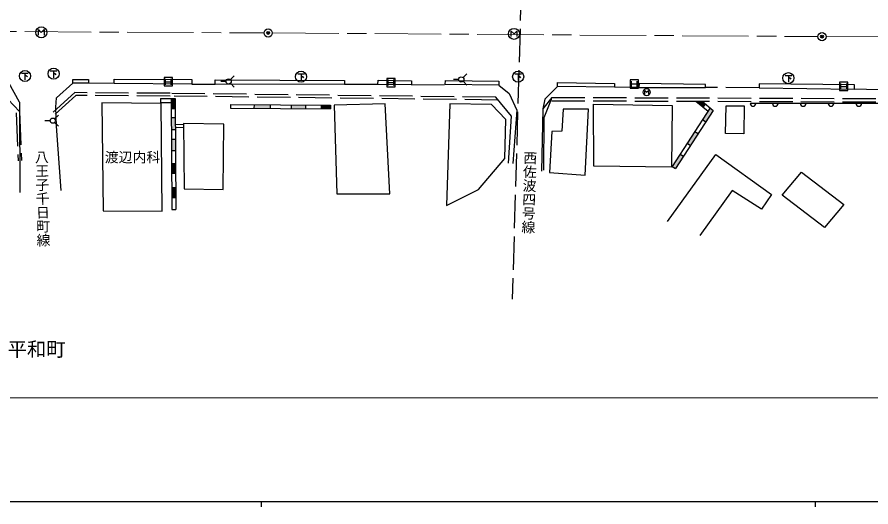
# Model space of a CAD drawing. Units: millimetres, scale not verified. Extents: x 40000 to 680000, y 20000 to 380000.
# Drawn here: x 123924 to 278078, y 204000 to 292386 of the extents above; entities that cross this region are included whole.
import ezdxf
from ezdxf.enums import TextEntityAlignment as Align

# ---------------------------------------------------------------- set-up
doc = ezdxf.new("R2010")
doc.units = ezdxf.units.MM
doc.header["$LTSCALE"] = 1000
doc.header["$PDMODE"] = 32
doc.header["$PDSIZE"] = 500
doc.linetypes.add('CHAIN', pattern=[18.5, 12, -1.5, 3.5, -1.5])
doc.linetypes.add('DASHED', pattern=[7.5, 6, -1.5])
for name, color, linetype, lineweight in [('M-BGD', 7, 'Continuous', 25), ('M-BGD-EXST', 7, 'Continuous', 25), ('M-BMK', 2, 'CHAIN', 13), ('M-BMK-SRVR', 3, 'Continuous', 25), ('M-STR-HTXT', 7, 'Continuous', 13), ('M-TTL-BAND', 7, 'Continuous', 25)]:
    doc.layers.add(name, color=color, linetype=linetype, lineweight=lineweight)
doc.layers.add('M-BMK-HTXT', color=7, linetype='Continuous')
doc.layers.add('M-OTRS', color=6, linetype='Continuous')
doc.styles.add('@ＭＳ ゴシック', font='')
doc.styles.add('ＭＳ ゴシック', font='')
doc.styles.get('@ＭＳ ゴシック').set_extended_font_data('@MS Gothic')
doc.styles.get('ＭＳ ゴシック').set_extended_font_data('MS Gothic')

msp = doc.modelspace()

# ---------------------------------------------------------------- hatches: boundary and pattern name
at = {"layer": 'M-BGD'}
for points in [[(152449, 275870), (152438, 277688), (151738, 277688), (151742, 276988), (151749, 275866)], [(169641, 275880), (169645, 276580), (166699, 276600), (166694, 275900)], [(176008, 275839), (176013, 276539), (173420, 276556), (173415, 275856)], [(180484, 275809), (180489, 276509), (178841, 276520), (178837, 275820)], [(248239, 276659), (247583, 277199), (246477, 277203), (247794, 276118)], [(249597, 275540), (249053, 275988), (248669, 275398), (247684, 273882), (248271, 273501)], [(152471, 272091), (152469, 272490), (152465, 273030), (152458, 274250), (151758, 274246), (151771, 272086)], [(246883, 271367), (246296, 271748), (244908, 269614), (245495, 269233)], [(152493, 268310), (152481, 270335), (151781, 270331), (151793, 268306)], [(244212, 267260), (243625, 267642), (242201, 265451), (242788, 265070)], [(152517, 264193), (152507, 265948), (151807, 265944), (151817, 264189)], [(152543, 259807), (152532, 261628), (151832, 261624), (151843, 259802)]]:
    msp.add_hatch(color=256, dxfattribs=at).paths.add_polyline_path(points)

# ---------------------------------------------------------------- linework, layer by layer
at = {"layer": 'M-BGD', "linetype": 'DASHED'}
for p, q in [((216008, 335260), (213329, 241498)), ((141447, 280399), (136792, 280458)), ((155473, 280281), (159716, 280281)), ((189034, 280222), (183023, 280222)), ((195104, 280163), (201203, 280222)), ((236196, 279690), (231775, 279749)), ((257880, 279630), (248232, 279690)), ((121313, 278597), (124337, 275333)), ((134346, 278749), (130457, 275213)), ((134538, 278247), (130793, 274843)), ((151554, 278631), (134346, 278749)), ((151549, 278131), (134538, 278247)), ((210755, 277419), (151549, 278131)), ((210337, 277924), (151554, 278631)), ((220455, 277898), (295862, 277623)), ((220453, 277298), (295627, 277024)), ((123747, 275087), (124111, 266466)), ((124337, 275333), (124711, 266492))]:
    msp.add_line(p, q, dxfattribs=at)
at = {"layer": 'M-BGD'}
for p, q in [((133979, 280458), (133979, 281112)), ((133979, 281112), (136826, 281112)), ((136826, 281112), (136792, 280458)), ((141447, 281165), (155473, 281106)), ((141447, 280399), (141447, 281165)), ((155473, 281106), (155473, 280281)), ((159716, 280281), (159716, 281086)), ((159716, 281086), (183023, 280929)), ((183023, 280929), (183023, 280222)), ((189034, 280222), (189093, 280988)), ((189093, 280988), (195104, 280870)), ((195104, 280870), (195104, 280163)), ((201203, 280222), (201262, 280929)), ((201262, 280929), (210897, 280811)), ((210897, 280811), (210897, 280104)), ((221501, 279869), (221501, 280586)), ((221501, 280586), (231775, 280407)), ((124354, 277030), (122411, 280551)), ((131027, 277843), (133979, 280458)), ((136792, 280458), (133979, 280458)), ((155473, 280281), (141447, 280399)), ((183023, 280222), (159716, 280281)), ((195104, 280163), (189034, 280222)), ((210897, 280104), (201203, 280222)), ((210897, 280104), (212783, 278572)), ((221501, 279869), (219231, 277599)), ((231775, 279749), (221501, 279869)), ((231775, 280407), (231775, 279749)), ((236255, 280407), (236196, 279690)), ((236196, 279690), (248232, 279690)), ((248232, 280227), (236255, 280407)), ((248232, 279690), (248232, 280227)), ((275114, 280168), (257880, 280347)), ((257880, 280347), (257880, 279630)), ((257880, 279630), (275114, 279391)), ((275114, 279391), (275114, 280168)), ((298172, 278614), (275114, 279391)), ((130922, 276156), (131027, 277843)), ((149845, 277688), (149845, 276988)), ((149845, 277688), (152438, 277688)), ((151738, 277688), (151856, 257647)), ((152438, 277688), (152556, 257652)), ((213166, 274506), (210337, 277924)), ((212783, 278572), (214139, 275567)), ((220455, 277898), (218872, 275807)), ((219231, 277599), (218872, 275807)), ((219081, 274254), (220396, 277599)), ((220396, 277599), (220455, 277898)), ((124354, 277030), (124415, 260759)), ((131027, 272677), (130922, 276156)), ((149933, 276822), (139248, 276904)), ((139248, 276904), (139495, 257425)), ((149845, 276988), (151742, 276988)), ((150097, 257343), (149933, 276822)), ((162456, 276627), (162452, 275927)), ((162456, 276627), (180489, 276509)), ((166699, 276600), (166694, 275900)), ((169645, 276580), (169641, 275880)), ((173420, 276556), (173415, 275856)), ((176013, 276539), (176008, 275839)), ((178841, 276520), (178837, 275820)), ((180489, 276509), (180484, 275809)), ((190389, 276745), (181196, 276509)), ((181196, 276509), (181668, 260480)), ((191214, 260480), (190389, 276745)), ((202058, 276745), (201468, 258359)), ((209601, 276627), (202058, 276745)), ((212194, 273916), (209601, 276627)), ((228042, 265473), (227982, 276643)), ((227982, 276643), (242169, 276404)), ((242169, 276404), (242050, 265293)), ((249053, 275988), (242201, 265451)), ((246477, 277203), (248669, 275398)), ((247583, 277199), (249597, 275540)), ((247794, 276118), (248239, 276659)), ((251799, 271364), (251938, 276371)), ((251938, 276371), (255207, 276371)), ((255207, 276371), (255138, 271294)), ((282438, 276789), (256286, 276789)), ((151749, 275866), (152449, 275870)), ((162452, 275927), (180484, 275809)), ((212636, 266020), (213166, 274506)), ((214139, 275567), (213402, 265961)), ((218872, 275807), (218603, 264577)), ((222486, 275747), (222247, 271805)), ((227086, 275747), (222486, 275747)), ((226489, 263860), (227086, 275747)), ((249597, 275540), (242788, 265070)), ((151758, 274246), (152458, 274250)), ((152465, 273030), (153972, 273039)), ((161278, 273091), (153970, 273209)), ((153970, 273209), (154088, 261423)), ((161160, 261305), (161278, 273091)), ((211958, 266845), (212194, 273916)), ((219022, 264756), (219081, 274254)), ((247684, 273882), (248271, 273501)), ((131871, 261079), (131027, 272677)), ((151771, 272086), (152471, 272091)), ((152469, 272490), (153977, 272499)), ((220455, 271745), (220037, 264338)), ((222247, 271805), (220455, 271745)), ((246296, 271748), (246883, 271367)), ((255138, 271294), (251799, 271364)), ((151781, 270331), (152481, 270335)), ((151793, 268306), (152493, 268310)), ((244908, 269614), (245495, 269233)), ((207244, 261305), (211958, 266845)), ((241331, 255505), (250095, 267608)), ((243625, 267642), (244212, 267260)), ((250095, 267608), (260111, 260374)), ((151807, 265944), (152507, 265948)), ((242050, 265293), (228042, 265473)), ((242201, 265451), (242788, 265070)), ((151817, 264189), (152517, 264193)), ((220037, 264338), (226489, 263860)), ((262059, 260235), (265536, 264408)), ((265536, 264408), (273187, 258566)), ((151832, 261624), (152532, 261628)), ((154088, 261423), (161160, 261305)), ((201468, 258359), (207244, 261305)), ((253016, 261070), (247174, 253001)), ((258303, 257731), (253016, 261070)), ((151843, 259802), (152543, 259807)), ((181668, 260480), (191214, 260480)), ((260111, 260374), (258303, 257731)), ((269709, 254392), (262059, 260235)), ((151856, 257647), (152556, 257652)), ((273187, 258566), (269709, 254392)), ((139495, 257425), (150097, 257343))]:
    msp.add_line(p, q, dxfattribs=at)
for centre in [(256788, 276792), (260812, 276792), (265841, 276792), (270870, 276792), (275900, 276792)]:
    msp.add_arc(centre, 503, 180.33454, 359.66546, dxfattribs=at)
at = {"layer": 'M-BGD-EXST'}
for p, q in [((127793, 289126), (127793, 290126)), ((127793, 290126), (128293, 289626)), ((128293, 289626), (128793, 290126)), ((128793, 290126), (128793, 289126)), ((213142, 288854), (213142, 289854)), ((213142, 289854), (213642, 289354)), ((213642, 289354), (214142, 289854)), ((214142, 289854), (214142, 288854)), ((124746, 282265), (125955, 282265)), ((125350, 282265), (125350, 281048)), ((129910, 282662), (131118, 282662)), ((130514, 282662), (130514, 281445)), ((130517, 282369), (130807, 282160)), ((130807, 282160), (130940, 281979)), ((174594, 282133), (175803, 282133)), ((175199, 282133), (175199, 280915)), ((204451, 281464), (205118, 282130)), ((213784, 282133), (214993, 282133)), ((214389, 282133), (214389, 280915)), ((125353, 281972), (125643, 281763)), ((125643, 281763), (125777, 281582)), ((151982, 281457), (150482, 281457)), ((150482, 281457), (150482, 279957)), ((150714, 280184), (150714, 281234)), ((150714, 280709), (151764, 280709)), ((151766, 280180), (151766, 281230)), ((151982, 279957), (151982, 281457)), ((161650, 280768), (160707, 280767)), ((162454, 281101), (163121, 281768)), ((175201, 281840), (175492, 281631)), ((175492, 281631), (175625, 281450)), ((192165, 281325), (190665, 281325)), ((190665, 281325), (190665, 279825)), ((190897, 280052), (190897, 281102)), ((190897, 280577), (191947, 280577)), ((191949, 280047), (191949, 281097)), ((192165, 279825), (192165, 281325)), ((203646, 281130), (202704, 281130)), ((204451, 280797), (205118, 280130)), ((214391, 281840), (214682, 281631)), ((214682, 281631), (214815, 281450)), ((236121, 281060), (234621, 281060)), ((234621, 281060), (234621, 279560)), ((234853, 279787), (234853, 280837)), ((235905, 279783), (235905, 280833)), ((236121, 279560), (236121, 281060)), ((262573, 281868), (263782, 281868)), ((263178, 281868), (263178, 280651)), ((263180, 281575), (263471, 281366)), ((263471, 281366), (263604, 281185)), ((273921, 280619), (272421, 280619)), ((272421, 280619), (272421, 279119)), ((273921, 279119), (273921, 280619)), ((150482, 279957), (151982, 279957)), ((162454, 280434), (163121, 279768)), ((190665, 279825), (192165, 279825)), ((234621, 279560), (236121, 279560)), ((234853, 280312), (235903, 280312)), ((237263, 278507), (237263, 279157)), ((237263, 279157), (237588, 278832)), ((237588, 278832), (237913, 279157)), ((237913, 279157), (237913, 278507)), ((272421, 279119), (273921, 279119)), ((272653, 279346), (272653, 280396)), ((272653, 279871), (273703, 279871)), ((273705, 279341), (273705, 280391)), ((130707, 274026), (131374, 274692)), ((129903, 273692), (128960, 273692)), ((130707, 273359), (131374, 272692))]:
    msp.add_line(p, q, dxfattribs=at)
for centre, radius in [((128293, 289626), 1000), ((213642, 289354), 1000), ((125348, 281767), 1000), ((130511, 282164), 1000), ((175196, 281634), 1000), ((214386, 281634), 1000), ((263175, 281369), 1000), ((162121, 280768), 471), ((204118, 281130), 471), ((237588, 278832), 650), ((130374, 273692), 471)]:
    msp.add_circle(centre, radius, dxfattribs=at)
at = {"layer": 'M-BMK'}
for p, q in [((69795, 290049), (168505, 289527)), ((170005, 289518), (268497, 288865)), ((269997, 288857), (307222, 288718))]:
    msp.add_line(p, q, dxfattribs=at)
at = {"layer": 'M-BMK-SRVR'}
for centre in [(169255, 289523), (269247, 288860)]:
    msp.add_circle(centre, 750, dxfattribs=at)
at = {"layer": 'M-OTRS'}
for p in [(169255, 289523), (269247, 288860)]:
    msp.add_point(p, dxfattribs=at)
at = {"layer": 'M-STR-HTXT'}
msp.add_line((569301, 223695), (68922, 223695), dxfattribs=at)
at = {"layer": 'M-TTL-BAND'}
for p, q in [((40000, 205000), (579000, 205000)), ((168000, 205000), (168000, 204000)), ((268000, 205000), (268000, 204000))]:
    msp.add_line(p, q, dxfattribs=at)

# ---------------------------------------------------------------- texts
at = {"layer": 'M-BMK-HTXT', "style": 'ＭＳ ゴシック'}
for s, height, p in [('渡辺内科', 1833, (139766, 265627)), ('平和町', 2566, (122200, 230405))]:
    msp.add_text(s, height=height, dxfattribs=at).set_placement(p, align=Align.BOTTOM_LEFT)
at = {"layer": 'M-BMK-HTXT', "style": '@ＭＳ ゴシック'}
for s, rotation, p in [('八王子千日町線', 271.102, (127214, 250868)), ('西佐波四号線', 268.452, (214710, 253278))]:
    msp.add_text(s, height=1833, rotation=rotation, dxfattribs=at).set_placement(p, align=Align.BOTTOM_RIGHT)

doc.saveas('drawing.dxf')
